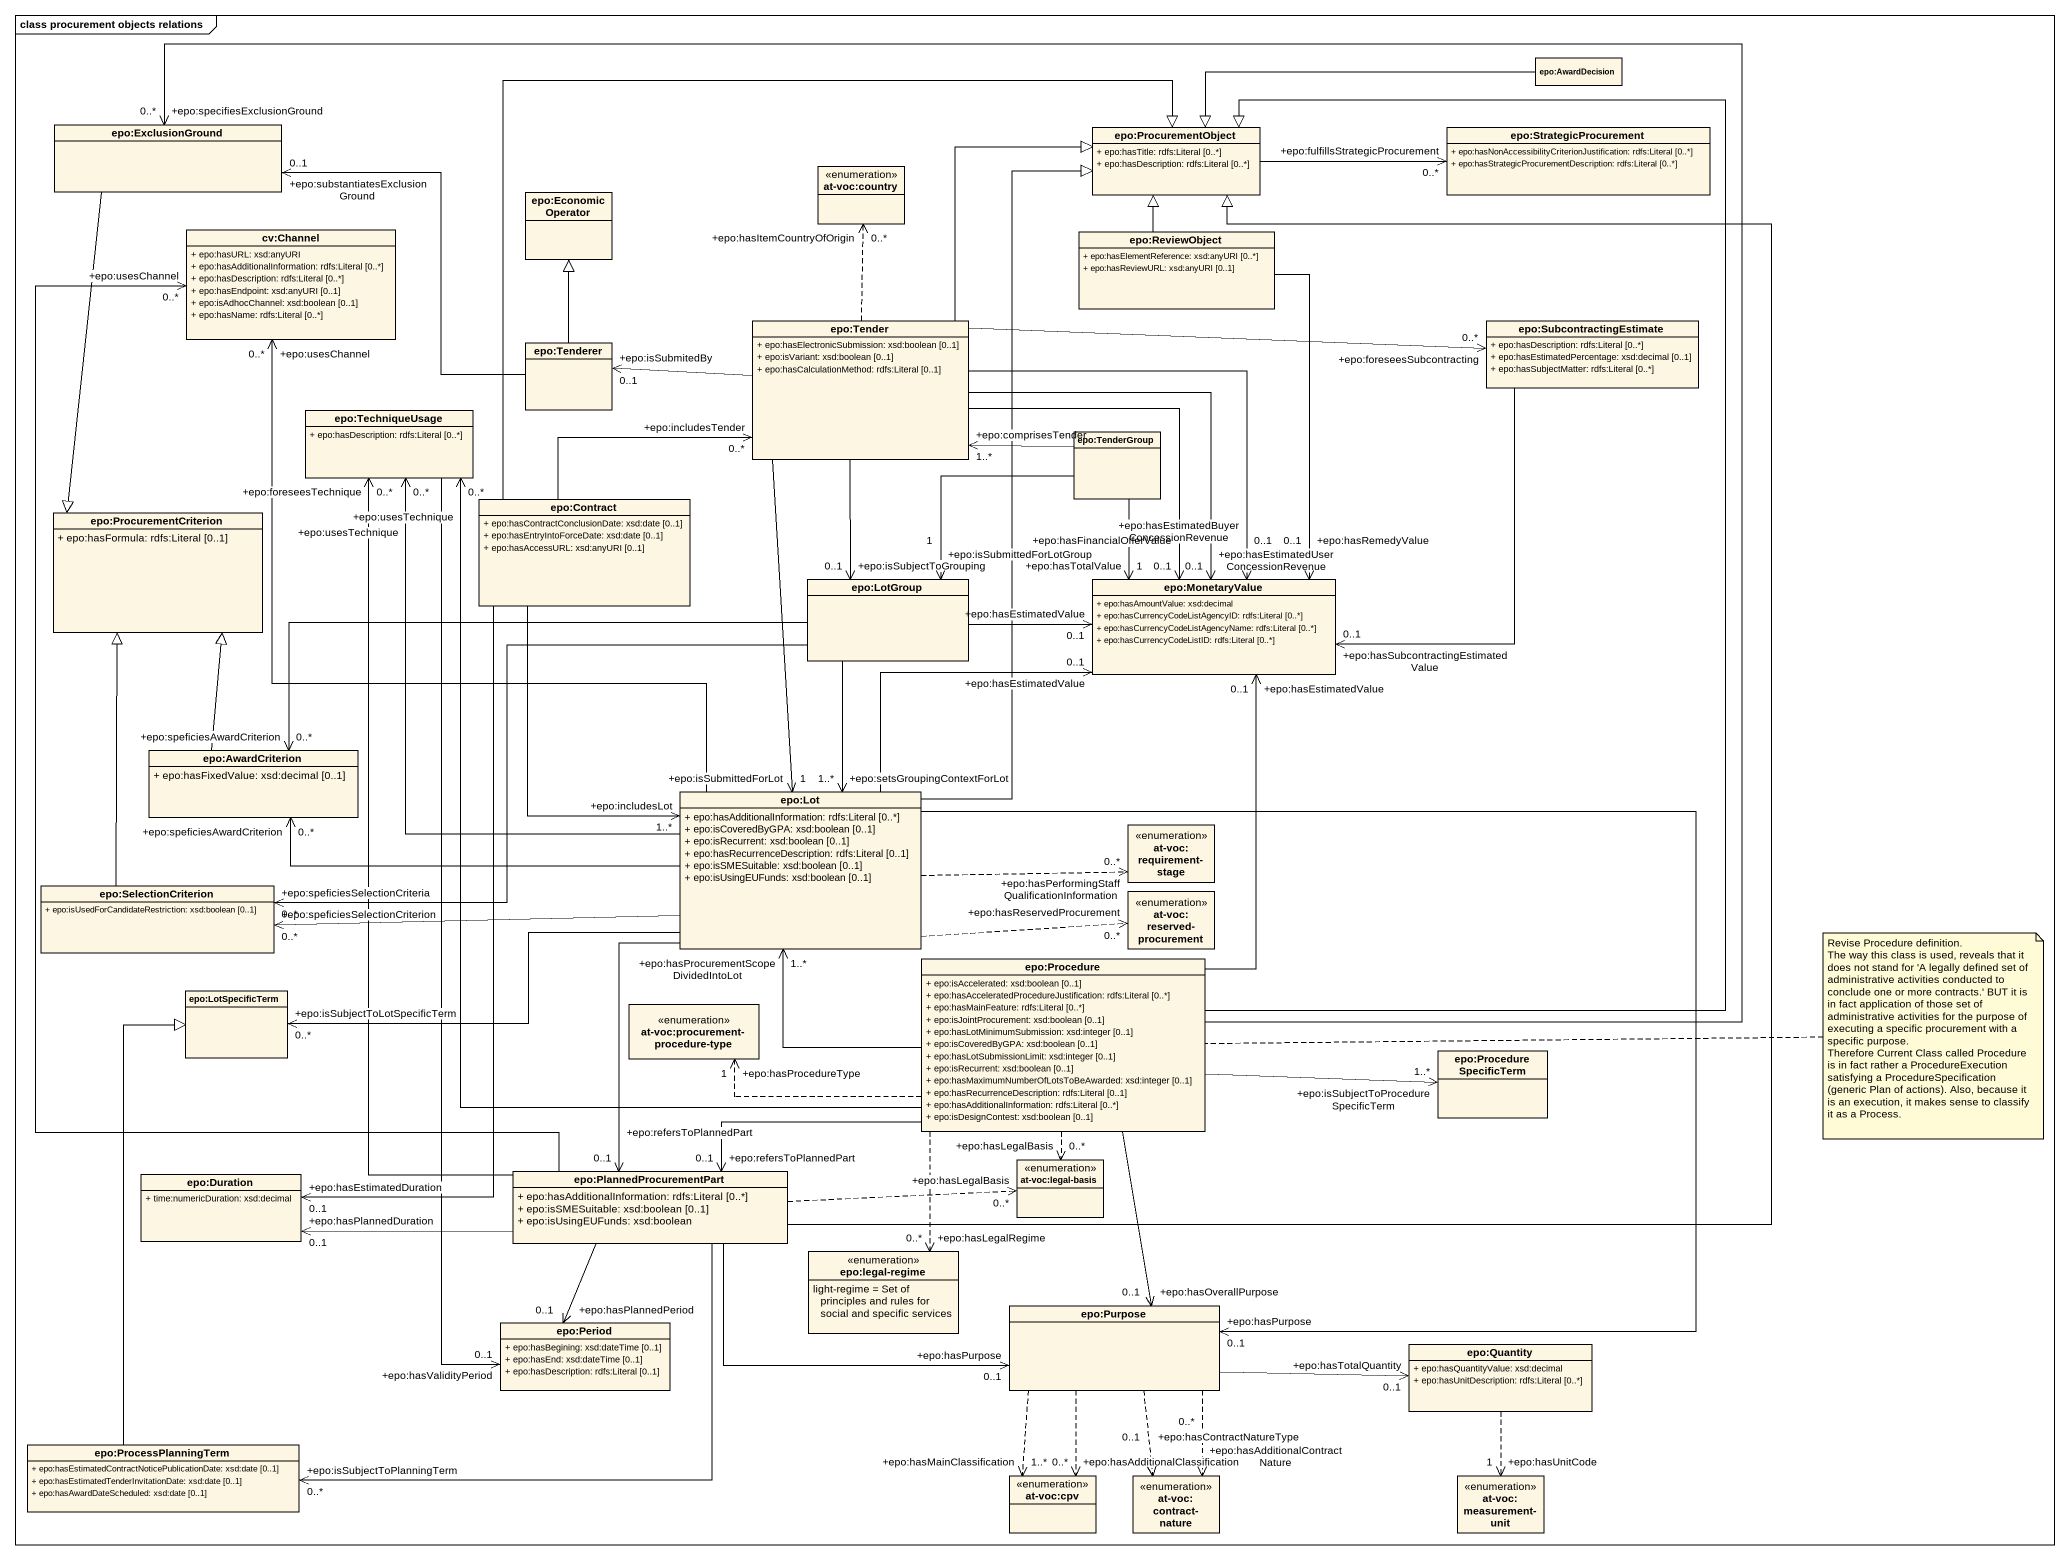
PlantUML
@startuml
mainframe class procurement objects relations
hide circle
hide empty members
skinparam classAttributeIconSize 0
class "epo:AwardDecision" as epo_AwardDecision
class "epo:ExclusionGround" as epo_ExclusionGround
enum "at-voc:country" as at_voc_country
class "epo:ProcurementObject" as epo_ProcurementObject {
  + epo:hasTitle: rdfs:Literal [0..*]
  + epo:hasDescription: rdfs:Literal [0..*]
}
class "epo:StrategicProcurement" as epo_StrategicProcurement {
  + epo:hasNonAccessibilityCriterionJustification: rdfs:Literal [0..*]
  + epo:hasStrategicProcurementDescription: rdfs:Literal [0..*]
}
class "epo:EconomicOperator" as epo_EconomicOperator
class "cv:Channel" as cv_Channel {
  + epo:hasURL: xsd:anyURI
  + epo:hasAdditionalInformation: rdfs:Literal [0..*]
  + epo:hasDescription: rdfs:Literal [0..*]
  + epo:hasEndpoint: xsd:anyURI [0..1]
  + epo:isAdhocChannel: xsd:boolean [0..1]
  + epo:hasName: rdfs:Literal [0..*]
}
class "epo:ReviewObject" as epo_ReviewObject {
  + epo:hasElementReference: xsd:anyURI [0..*]
  + epo:hasReviewURL: xsd:anyURI [0..1]
}
class "epo:Tenderer" as epo_Tenderer
class "epo:Tender" as epo_Tender {
  + epo:hasElectronicSubmission: xsd:boolean [0..1]
  + epo:isVariant: xsd:boolean [0..1]
  + epo:hasCalculationMethod: rdfs:Literal [0..1]
}
class "epo:SubcontractingEstimate" as epo_SubcontractingEstimate {
  + epo:hasDescription: rdfs:Literal [0..*]
  + epo:hasEstimatedPercentage: xsd:decimal [0..1]
  + epo:hasSubjectMatter: rdfs:Literal [0..*]
}
class "epo:TechniqueUsage" as epo_TechniqueUsage {
  + epo:hasDescription: rdfs:Literal [0..*]
}
class "epo:TenderGroup" as epo_TenderGroup
class "epo:ProcurementCriterion" as epo_ProcurementCriterion {
  + epo:hasFormula: rdfs:Literal [0..1]
}
class "epo:Contract" as epo_Contract {
  + epo:hasContractConclusionDate: xsd:date [0..1]
  + epo:hasEntryIntoForceDate: xsd:date [0..1]
  + epo:hasAccessURL: xsd:anyURI [0..1]
}
class "epo:LotGroup" as epo_LotGroup
class "epo:MonetaryValue" as epo_MonetaryValue {
  + epo:hasAmountValue: xsd:decimal
  + epo:hasCurrencyCodeListAgencyID: rdfs:Literal [0..*]
  + epo:hasCurrencyCodeListAgencyName: rdfs:Literal [0..*]
  + epo:hasCurrencyCodeListID: rdfs:Literal [0..*]
}
class "epo:AwardCriterion" as epo_AwardCriterion {
  + epo:hasFixedValue: xsd:decimal [0..1]
}
class "epo:Lot" as epo_Lot {
  + epo:hasAdditionalInformation: rdfs:Literal [0..*]
  + epo:isCoveredByGPA: xsd:boolean [0..1]
  + epo:isRecurrent: xsd:boolean [0..1]
  + epo:hasRecurrenceDescription: rdfs:Literal [0..1]
  + epo:isSMESuitable: xsd:boolean [0..1]
  + epo:isUsingEUFunds: xsd:boolean [0..1]
}
enum "at-voc:requirement-stage" as at_voc_requirement_stage
class "epo:SelectionCriterion" as epo_SelectionCriterion {
  + epo:isUsedForCandidateRestriction: xsd:boolean [0..1]
}
enum "at-voc:reserved-procurement" as at_voc_reserved_procurement
class "epo:LotSpecificTerm" as epo_LotSpecificTerm
class "epo:Procedure" as epo_Procedure {
  + epo:isAccelerated: xsd:boolean [0..1]
  + epo:hasAcceleratedProcedureJustification: rdfs:Literal [0..*]
  + epo:hasMainFeature: rdfs:Literal [0..*]
  + epo:isJointProcurement: xsd:boolean [0..1]
  + epo:hasLotMinimumSubmission: xsd:integer [0..1]
  + epo:isCoveredByGPA: xsd:boolean [0..1]
  + epo:hasLotSubmissionLimit: xsd:integer [0..1]
  + epo:isRecurrent: xsd:boolean [0..1]
  + epo:hasMaximumNumberOfLotsToBeAwarded: xsd:integer [0..1]
  + epo:hasRecurrenceDescription: rdfs:Literal [0..1]
  + epo:hasAdditionalInformation: rdfs:Literal [0..*]
  + epo:isDesignContest: xsd:boolean [0..1]
}
enum "at-voc:procurement-procedure-type" as at_voc_procurement
class "epo:ProcedureSpecificTerm" as epo_ProcedureSpecificTerm
enum "at-voc:legal-basis" as at_voc_legal_basis
class "epo:Duration" as epo_Duration {
  + time:numericDuration: xsd:decimal
}
class "epo:PlannedProcurementPart" as epo_PlannedProcurementPart {
  + epo:hasAdditionalInformation: rdfs:Literal [0..*]
  + epo:isSMESuitable: xsd:boolean [0..1]
  + epo:isUsingEUFunds: xsd:boolean
}
enum "epo:legal-regime" as epo_legal_regime {
  light-regime = Set of principles and rules for social and specific services
}
class "epo:Period" as epo_Period {
  + epo:hasBegining: xsd:dateTime [0..1]
  + epo:hasEnd: xsd:dateTime [0..1]
  + epo:hasDescription: rdfs:Literal [0..1]
}
class "epo:Purpose" as epo_Purpose
class "epo:Quantity" as epo_Quantity {
  + epo:hasQuantityValue: xsd:decimal
  + epo:hasUnitDescription: rdfs:Literal [0..*]
}
class "epo:ProcessPlanningTerm" as epo_ProcessPlanningTerm {
  + epo:hasEstimatedContractNoticePublicationDate: xsd:date [0..1]
  + epo:hasEstimatedTenderInvitationDate: xsd:date [0..1]
  + epo:hasAwardDateScheduled: xsd:date [0..1]
}
enum "at-voc:cpv" as at_voc_cpv
enum "at-voc:contract-nature" as at_voc_contract_nature
enum "at-voc:measurement-unit" as at_voc_measurement_unit
epo_AwardDecision -left-|> epo_ProcurementObject
epo_ExclusionGround --|> epo_ProcurementCriterion
epo_ProcurementObject -right-> "+epo:fulfillsStrategicProcurement\n0..*" epo_StrategicProcurement
epo_ReviewObject -up-|> epo_ProcurementObject
epo_ReviewObject --> "+epo:hasRemedyValue\n0..1" epo_MonetaryValue
epo_Tenderer -left-> "+epo:substantiatesExclusionGround\n0..1" epo_ExclusionGround
epo_Tenderer -up-|> epo_EconomicOperator
epo_Tender .up.> "+epo:hasItemCountryOfOrigin\n0..*" at_voc_country
epo_Tender -up-|> epo_ProcurementObject
epo_Tender -left-> "+epo:isSubmitedBy\n0..1" epo_Tenderer
epo_Tender -right-> "+epo:foreseesSubcontracting\n0..*" epo_SubcontractingEstimate
epo_Tender --> "+epo:isSubjectToGrouping\n0..1" epo_LotGroup
epo_Tender --> "+epo:hasEstimatedUserConcessionRevenue\n0..1" epo_MonetaryValue
epo_Tender --> "+epo:hasEstimatedBuyerConcessionRevenue\n0..1" epo_MonetaryValue
epo_Tender --> "+epo:hasFinancialOfferValue\n0..1" epo_MonetaryValue
epo_Tender --> "+epo:isSubmittedForLot\n1" epo_Lot
epo_SubcontractingEstimate --> "+epo:hasSubcontractingEstimatedValue\n0..1" epo_MonetaryValue
epo_TechniqueUsage --> "+epo:hasValidityPeriod\n0..1" epo_Period
epo_TenderGroup -left-> "+epo:comprisesTender\n1..*" epo_Tender
epo_TenderGroup --> "+epo:isSubmittedForLotGroup\n1" epo_LotGroup
epo_TenderGroup --> "+epo:hasTotalValue\n1" epo_MonetaryValue
epo_Contract -up-|> epo_ProcurementObject
epo_Contract -right-> "+epo:includesTender\n0..*" epo_Tender
epo_Contract --> "+epo:includesLot\n1..*" epo_Lot
epo_Contract --> "+epo:hasEstimatedDuration\n0..1" epo_Duration
epo_LotGroup -right-> "+epo:hasEstimatedValue\n0..1" epo_MonetaryValue
epo_LotGroup -left-> "+epo:speficiesAwardCriterion\n0..*" epo_AwardCriterion
epo_LotGroup --> "+epo:setsGroupingContextForLot\n1..*" epo_Lot
epo_LotGroup -left-> "+epo:speficiesSelectionCriteria\n0..*" epo_SelectionCriterion
epo_AwardCriterion -up-|> epo_ProcurementCriterion
epo_Lot -up-|> epo_ProcurementObject
epo_Lot -up-> "+epo:usesChannel\n0..*" cv_Channel
epo_Lot -up-> "+epo:usesTechnique\n0..*" epo_TechniqueUsage
epo_Lot -right-> "+epo:hasEstimatedValue\n0..1" epo_MonetaryValue
epo_Lot -left-> "+epo:speficiesAwardCriterion\n0..*" epo_AwardCriterion
epo_Lot .right.> "+epo:hasPerformingStaffQualificationInformation\n0..*" at_voc_requirement_stage
epo_Lot -left-> "+epo:speficiesSelectionCriterion\n0..*" epo_SelectionCriterion
epo_Lot .right.> "+epo:hasReservedProcurement\n0..*" at_voc_reserved_procurement
epo_Lot -left-> "+epo:isSubjectToLotSpecificTerm\n0..*" epo_LotSpecificTerm
epo_Lot --> "+epo:refersToPlannedPart\n0..1" epo_PlannedProcurementPart
epo_Lot --> "+epo:hasPurpose\n0..1" epo_Purpose
epo_SelectionCriterion -up-|> epo_ProcurementCriterion
epo_Procedure -up-> "+epo:specifiesExclusionGround\n0..*" epo_ExclusionGround
epo_Procedure -up-|> epo_ProcurementObject
epo_Procedure -up-> "+epo:usesTechnique\n0..*" epo_TechniqueUsage
epo_Procedure -up-> "+epo:hasEstimatedValue\n0..1" epo_MonetaryValue
epo_Procedure -up-> "+epo:hasProcurementScopeDividedIntoLot\n1..*" epo_Lot
epo_Procedure .left.> "+epo:hasProcedureType\n1" at_voc_procurement
epo_Procedure -right-> "+epo:isSubjectToProcedureSpecificTerm\n1..*" epo_ProcedureSpecificTerm
epo_Procedure ..> "+epo:hasLegalBasis\n0..*" at_voc_legal_basis
epo_Procedure -left-> "+epo:refersToPlannedPart\n0..1" epo_PlannedProcurementPart
epo_Procedure ..> "+epo:hasLegalRegime\n0..*" epo_legal_regime
epo_Procedure --> "+epo:hasOverallPurpose\n0..1" epo_Purpose
epo_PlannedProcurementPart -up-|> epo_ProcurementObject
epo_PlannedProcurementPart -up-> "+epo:usesChannel\n0..*" cv_Channel
epo_PlannedProcurementPart -up-> "+epo:foreseesTechnique\n0..*" epo_TechniqueUsage
epo_PlannedProcurementPart .right.> "+epo:hasLegalBasis\n0..*" at_voc_legal_basis
epo_PlannedProcurementPart -left-> "+epo:hasPlannedDuration\n0..1" epo_Duration
epo_PlannedProcurementPart --> "+epo:hasPlannedPeriod\n0..1" epo_Period
epo_PlannedProcurementPart -right-> "+epo:hasPurpose\n0..1" epo_Purpose
epo_PlannedProcurementPart -left-> "+epo:isSubjectToPlanningTerm\n0..*" epo_ProcessPlanningTerm
epo_Purpose -right-> "+epo:hasTotalQuantity\n0..1" epo_Quantity
epo_Purpose ..> "+epo:hasMainClassification\n1..*" at_voc_cpv
epo_Purpose ..> "+epo:hasAdditionalClassification\n0..*" at_voc_cpv
epo_Purpose ..> "+epo:hasContractNatureType\n0..1" at_voc_contract_nature
epo_Purpose ..> "+epo:hasAdditionalContractNature\n0..*" at_voc_contract_nature
epo_Quantity ..> "+epo:hasUnitCode\n1" at_voc_measurement_unit
epo_ProcessPlanningTerm -up-|> epo_LotSpecificTerm
note right of epo_Procedure
  Revise Procedure definition.
  The way this class is used, reveals that it does not stand for 'A legally defined set of administrative activities conducted to conclude one or more contracts.' BUT it is in fact application of those set of administrative activities for the purpose of executing a specific procurement with a specific purpose.
  Therefore Current Class called Procedure is in fact rather a ProcedureExecution satisfying a ProcedureSpecification (generic Plan of actions). Also, because it is an execution, it makes sense to classify it as a Process.
end note
@enduml
